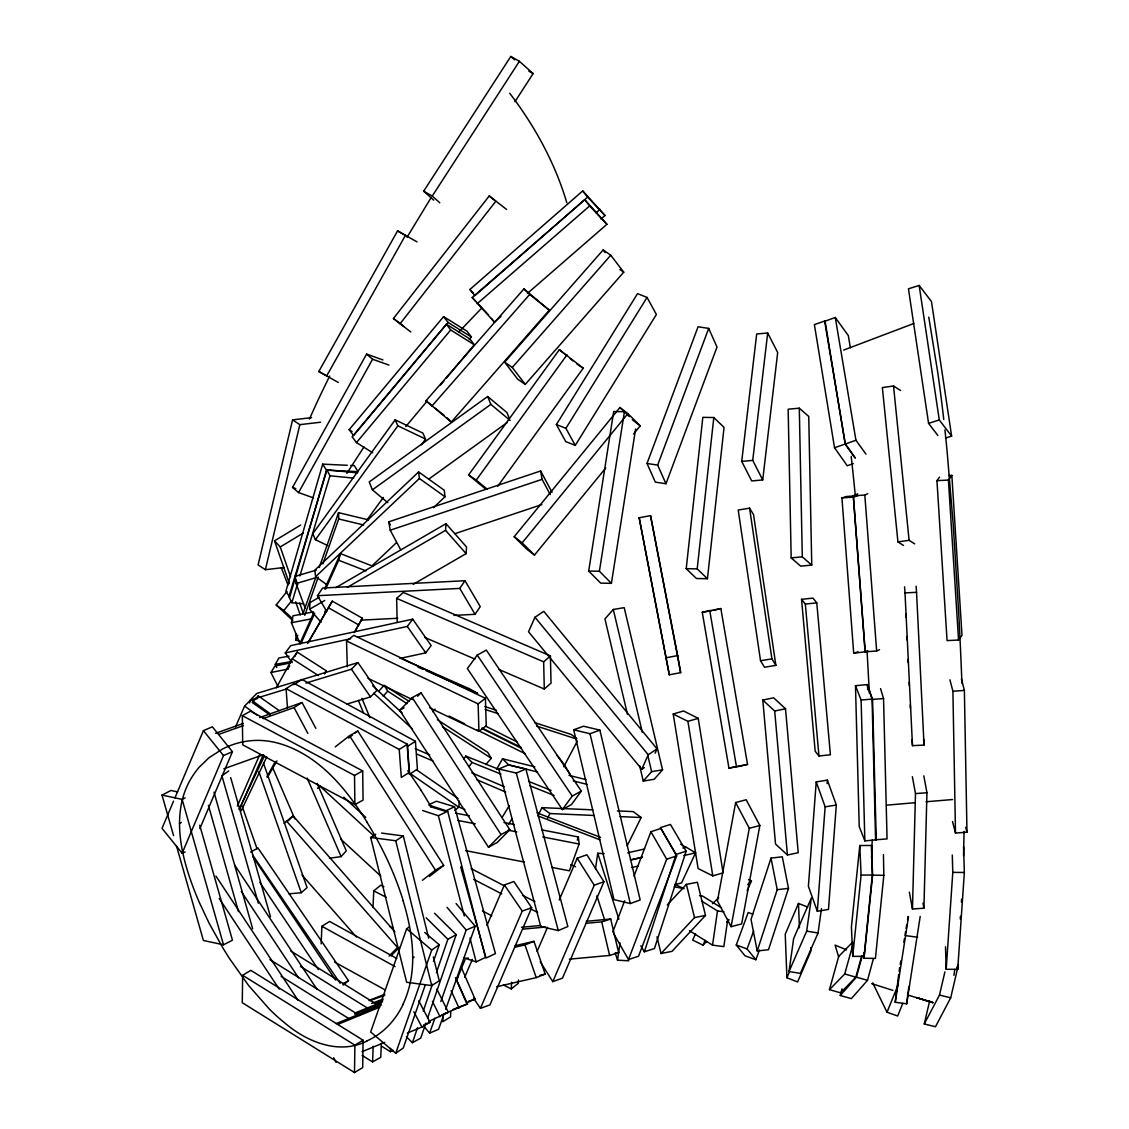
<?xml version="1.0" encoding="UTF-8"?>
<svg xmlns="http://www.w3.org/2000/svg" width="1129" height="1129" viewBox="0 0 1129 1129"><rect width="100%" height="100%" fill="white"/><g stroke="black" fill="none" stroke-linecap="round" stroke-linejoin="round"><path stroke-width="1.5" d="M242.65 975.301L242.269 1002.707L354.506 1072.55L362.691 1067.611L363.072 1040.204L250.821 970.361L242.65 975.301L354.887 1045.144L354.506 1072.55M964.081 831.466L963.686 848.683M403.081 900.744C413.214 933.951 418.365 971.561 403.081 1004.076M366.77 1041.15C339.123 1055.065 307.159 1041.982 285.27 1023.354A144.851 83.631 60 0 1 269.394 1009.114L248.69 985.617L229.949 959.198A249.382 143.99 60 0 1 222.54 947.33L208.978 922.957L199.17 902.113A198.887 114.833 60 0 1 194.005 889.426C179.934 853.228 170.098 808.35 194.005 773.958A198.902 114.833 60 0 1 199.17 767.24L208.978 757.742L222.54 749.007A249.382 143.976 60 0 1 229.949 745.69C242.396 740.765 256.156 739.185 269.394 741.316A144.851 83.631 60 0 1 285.27 745.436C321.553 758.547 347.012 789.975 366.77 821.729M923.832 775.863L926.951 792.741L923.917 908.196L912.458 909.028L915.492 793.588L912.373 776.71M872.223 839.99L871.517 858.153M321.172 943.872L321.878 926.26L329.612 921.447L396.745 958.45M443.09 1014.661L442.808 1021.703L450.542 1016.904L450.753 1011.626M362.141 1055.417L372.584 1061.937L373.219 1046.287M381.334 1043.365L380.755 1057.266L372.584 1061.937M372.979 907.589L373.755 890.866L380.769 885.221L383.888 886.829M503.492 984.954L511.282 988.948L511.592 982.258M518.451 979.972L518.296 983.317L511.282 988.948M381.531 1046.174L390.422 1051.692L390.634 1048.375M321.031 622.178L309.614 609.237L310.052 602.59L319.112 597.326M413.228 584.314L466.094 553.633L445.56 530.334L445.997 523.687L335.736 587.687M466.094 553.633L466.531 546.986L445.997 523.687M963.587 846.482L964.349 872.463L957.717 969.359L946.173 969.289L952.791 872.392L952.283 855.062M816.225 781.917L808.392 886.321L817.311 911.244L828.474 909.438L836.307 805.048L827.388 780.125L816.225 781.917L825.144 806.84L817.311 911.244M827.134 783.597L827.388 780.125M883.442 854.597L883.824 875.314L875.427 958.408L863.883 958.225L872.28 875.13L871.729 845.776M859.804 845.522L851.421 926.824L852.705 956.376L864.249 956.334L872.646 875.017L871.348 845.48L859.804 845.522L861.102 875.06L852.705 956.376M686.206 568.663L702.831 417.349L713.81 417.547L724.056 427.397L707.431 578.725L696.452 578.514L686.206 568.663L697.186 568.875L707.431 578.725M697.186 568.875L713.81 417.547M454.775 810.495L458.727 807.136L459.404 801.138M741.725 461.394L756.684 334.001L767.692 332.984L777.683 352.53L762.724 479.938L751.702 480.94L741.725 461.394L752.733 460.392L762.724 479.938M752.733 460.392L767.692 332.984M920.191 916.438L906.686 1003.794L895.226 1002.284L898.684 974.581M895.226 1002.284L908.506 916.663M906.686 1003.794L908.859 986.478M789.016 971.533L793.645 938.524L811.314 898.119L806.685 931.143L789.016 971.533L800.405 973.381L818.059 932.977L821.475 908.662M727.782 919.232L723.844 946.61L712.554 945.156L717.479 910.934L701.561 900.984M595.491 868.794L597.749 853.27L604.227 853.637M628.881 960.807L617.535 960.172L620.047 942.927M954.838 969.331L953.906 975.371M635.599 429.02L611.41 583.34L600.684 583.128L588.689 571.048L613.696 411.521L624.408 411.732L629.22 416.573M611.41 583.34L599.4 571.26L624.408 411.732M899.121 971.123L899.672 967.708M900.236 964.293L900.801 960.878M903.877 942.108L904.428 938.693M904.992 935.278L905.557 931.862M906.107 928.447L906.672 925.032M907.504 919.909L908.069 916.494M735.642 802.55L717.451 900.942L731.098 926.683L741.654 923.889L759.845 825.497L746.184 799.755L735.642 802.55L749.303 828.291L731.098 926.683M300.018 643.685L291.409 622.7L293.018 615.813L313.537 611.862M324.545 613.696L325.18 610.944M956.827 967.736L958.436 964.702L950.703 997.824L935.489 1026.727L924.27 1023.989L929.689 1000.802M924.27 1023.989L939.483 995.086L944.902 971.9M311.576 417.631L292.58 419.875L258.104 564.909L265.386 569.708L284.381 567.464M265.386 569.708L299.848 424.659L320.58 422.218M873.38 958.761L867.524 980.311L851.365 998.629L840.272 995.496L842.065 988.863M840.272 995.496L856.417 977.164L862.274 955.628M861.808 955.6L855.824 977.164L840.555 992.828L829.462 989.639L838.678 956.489L852.776 942.023M829.462 989.639L844.732 973.974L853.03 944.14M325.589 589.155L338.658 560.238L340.521 553.619L372.753 566.179M322.682 464.146L285.905 591.159L289.687 597.213L326.464 470.186L322.682 464.146L347.28 465.289M357.597 472.868L326.973 469.833L288.897 596.761L291.861 602.703L303.772 603.874M291.861 602.703L297.379 584.328M299.891 575.973L329.95 475.775L326.973 469.833M464.894 960.102L457.654 977.488M644.349 951.789L676.073 854.427L660.366 827.656L670.443 824.438L686.15 851.195L654.439 948.558L644.349 951.789L640.863 945.848M771.022 858.111L751.025 919.429L757.22 951.013L768.496 949.687L788.494 888.382L782.298 856.798L771.022 858.111L777.218 889.694L757.22 951.013M406.398 1036.761L412.41 1042.702L417.547 1027.686M423.276 1010.991L432.421 984.29M436.429 972.619L447.86 939.243L456.187 934.657L434.552 913.262M425.873 1023.1L420.722 1038.115L412.41 1042.702M427.581 1018.09L456.187 934.657M409.15 927.022L406.638 928.786L370.665 1031.991L395.743 1053.258L403.293 1047.98L425.351 984.714M395.743 1053.258L431.715 950.039L439.266 944.761L424.744 932.455M433.465 961.414L439.266 944.761M302.897 613.936L316.346 575.748M319.267 567.45L338.559 512.651L368.506 519.876M299.326 640.99L296.01 640.185L297.76 635.204M304.774 615.277L318.223 577.074M322.908 563.794L338.7 518.959L338.559 512.651M423.968 1026.444L429.599 1033.12L434.919 1018.16M440.818 1001.536L466.192 930.056L475.21 926.232L456.074 903.553M443.923 1014.336L438.602 1029.295L429.599 1033.12M445.687 1009.34L475.21 926.232M577.258 840.145L578.401 836.998L542.047 829.928M578.401 836.998L579.121 844.012L569.411 870.812L552.095 867.439M759.436 949.983L755.865 959.735L745.027 955.811L736.249 945.015L748.188 912.486L752.831 914.165M755.865 959.735L747.088 948.939L753.65 931.044M647.016 463.469L698.075 326.775L708.702 328.398L717.014 347.055L665.969 483.748L655.328 482.125L647.016 463.469L657.657 465.092L665.969 483.748M657.657 465.092L708.702 328.398M612.751 932.088L624.647 900.829M634.032 876.16L650.925 831.734L660.959 828.418L676.708 855.881L638.52 956.235L628.5 959.551L613.626 933.612M628.5 959.551L666.674 859.197L650.925 831.734M902.777 1003.399L897.668 1016.001L887.027 1012.233L898.501 983.895M173.556 801.124L162.026 828.347L182.136 853.256L185.114 851.972M174.924 797.921L203.418 730.661L212.351 726.794L232.447 751.702L199.889 828.573M182.136 853.256L223.514 755.555L232.447 751.702M464.668 977.291L472.331 959.467M486.966 925.441L504.395 884.924L513.864 881.551L531.703 907.702L489.901 1004.937L480.432 1008.31L473.488 998.149M480.432 1008.31L522.233 911.075L531.703 907.702M537.122 951.437L547.494 927.332M559.236 900.011L577.201 858.223L586.897 854.766L603.944 881.735L562.482 978.166L552.787 981.623L540.226 961.753M552.787 981.623L594.249 885.192L603.944 881.735M807.644 907.039L798.485 903.44L785.234 934.219L786.913 977.742L797.596 981.948L810.848 951.154L810.707 947.683M786.913 977.742L789.552 971.575M235.538 726.864L244.584 706.062L250.892 699.726L270.198 713.74M249.495 702.93L250.892 699.726M237.372 806.078L259.642 754.878M239.503 809.338L263.17 754.934M309.417 419.071L316.374 403.716A617.944 350.484 -60.9 0 1 328.37 378.779L329.739 376.028M655.116 753.226L657.05 748.866L543.783 611.368L534.963 617.253L528.527 631.76L641.78 769.272L644.306 767.593M641.78 769.272L648.229 754.751L657.05 748.866M695.52 933.725L692.67 940.104L703 945.142L706.726 941.515M703 945.142L705.131 940.358M747.144 890.555L751.434 880.987L748.471 879.547M299.834 643.572L313.636 613.047M324.545 588.957L340.521 553.619M300.878 643.77L314.681 613.245M682.847 848.006L686.206 847.23L695.577 852.847L681.521 882.991L674.789 884.529M256.735 699.034L258.231 695.873L279.3 710.663M239.08 809.366L264.595 755.513M241.296 810.636L266.811 756.783M538.843 813.924L541.948 807.644L592.852 809.86M547.565 818.257L549.908 813.543L593.783 815.448M627.188 845.762L641.173 817.509L633.228 811.61L617.436 810.932M563.766 766.76L577.356 741.033M308.245 642.655L332.265 601.136L362.423 618.255L354.337 632.536M276.365 687.801L292.284 658.786L297.223 652.11L326.337 670.824L324.658 673.872M288.008 668.904L289.687 665.856M294.711 656.697L297.223 652.11M266.966 776.78L275.335 761.51M276.93 760.932L267.418 777.359M313.312 497.833L298.578 492.583L292.552 487.446L366.572 354.097L382.943 359.939M298.578 492.583L372.584 359.234L366.572 354.097M318.815 371.497L397.549 230.909L405.452 235.298L326.718 375.872L318.815 371.497L338.291 382.449M496.492 769.484L502.532 758.787L534.892 766.859M276.718 667.535L275.264 664.36L278.934 657.967L289.01 656.217M307.497 643.516L332.265 601.136M355.353 630.363L362.423 618.255M407.019 237.273L431.024 197.787M502.095 817.495L509.179 805.725M508.558 824.509L512.1 818.624M346.871 473.376L364.004 446.872M278.087 686.658L270.904 672.517L274.883 666.068L290.365 662.949M556.399 424.546L637.532 293.625L647.058 297.435L656.401 314.483L575.254 445.39L565.742 441.594L556.399 424.546L565.911 428.343L575.254 445.39M565.911 428.343L647.058 297.435M433.677 200.129L423.671 191.196L510.802 56.45L519.382 61.305L533.128 73.583L514.937 101.709M439.745 202.754L432.252 196.051L519.382 61.305M326.775 611.523L317.447 595.703L322.64 588.026L464.979 580.729L480.248 606.64L475.055 614.317L453.971 615.39M317.447 595.703L459.785 588.407L464.979 580.729M463.821 758.871L465.797 756.105L499.582 769.696M469.099 766.605L472.049 762.456L501.008 774.113M421.442 444.77L425.562 439.068L422.895 433.099L395.164 419.833L312.747 533.749L315.428 539.704L327.749 545.603M315.428 539.704L397.845 425.802L395.164 419.833M366.84 520.229L383.324 497.452M484.807 488.377L468.591 474.97L559.363 349.68L583.241 368.209L497.621 486.387M487.051 489.026L476.24 480.093L567.026 354.802M948.572 475.535L951.846 475.38L961.993 635.331L958.549 640.03L947.076 640.609L936.943 480.644L939.511 477.115M958.549 640.03L948.416 480.079L951.846 475.38M477.242 655.074L467.364 668.58L562.355 809.564L571.443 804.61L581.322 791.104L486.331 650.121L477.242 655.074L572.234 796.058L562.355 809.564M324.348 673.491L326.337 670.824M292.072 662.652L285.284 652.929L290.717 645.633L412.734 619.158L431.151 645.562L425.718 652.844L399.934 658.433M357.47 637.264L407.301 626.454L412.734 619.158M317.616 788.494L319.62 785.84L373.897 835.94M410.773 331.968L393.442 318.491L489.224 195.952L506.568 209.429M400.061 323.755L495.843 201.216L489.224 195.952M292.778 620.611L276.196 604.961L286.992 591.427M292.75 618.988L283.831 610.549L291.381 601.08M432.873 711.693L434.99 709.097M605.723 468.013L534.483 555.059L526.523 548.962L514.189 536.727L619.934 407.513L627.893 413.609L640.228 425.845L633.552 434.002M534.483 555.059L522.148 542.837L627.893 413.609M443.612 316.614L448.086 322.442L353.617 435.526L349.143 429.712L443.612 316.614L466.926 331.15L471.4 336.978L469.156 339.674M446.209 378.271L474.251 344.754L469.918 338.982L446.364 324.206L352.135 436.824L356.468 442.596L372.669 452.757M356.468 442.596L450.683 329.993L446.364 324.206M405.833 426.536L427.143 401.063M440.606 384.975L443.965 380.953M425.958 400.767L523.927 288.897L549.273 310.179L451.29 422.048L425.958 400.767L432.478 406.017M431.701 406.299L529.684 294.429L523.927 288.897M504.649 362.169L603.14 249.932L610.761 255.225L623.744 272.174L525.253 384.41L517.632 379.132L504.649 362.169L512.284 367.461L525.253 384.41M512.284 367.461L610.761 255.225M639.635 765.716L643.276 781.085L654.185 779.278L662.554 769.823L624.21 607.656L613.301 609.462L604.932 618.918L627.526 714.502M643.276 781.085L651.631 771.629L662.554 769.823M329.47 858.238L341.113 856.615L346.264 850.8L317.15 783.441M378.511 691.512L384.128 685.19L387.713 691.16L406.948 703.635M383.211 696.212L387.713 691.16M485.668 764.629L491.298 758.307L487.714 752.337L437.403 719.723M258.231 695.873L252.261 702.52L270.523 715.334M458.91 331.898L481.448 308.372M667.239 904.936L686.376 884.416L697.355 882.229L705.512 915.421L672.037 951.324L661.058 953.511L656.979 936.915M661.058 953.511L694.533 917.595L705.512 915.421M284.014 823.38L293.088 815.844L394.91 931.862M288.29 820.755L293.088 815.844M389.11 956.08L397.507 947.485L286.413 820.924M390.973 955.91L399.37 947.316M305.888 683.087L351.415 669.201L357.964 662.582L377.03 690.285L370.481 696.903L346.871 704.101M399.708 710.268L412.254 697.623L421.046 692.797L509.828 829.759L497.282 842.417L488.49 847.244L399.708 710.268L404.097 707.855M417.617 696.24L421.046 692.797M488.49 847.244L501.036 834.585L509.828 829.759M712.455 903.75L718.679 897.696M747.694 884.614L751.434 880.987M726.653 922.181L729.151 919.768M433.48 507.655L445.009 496.746L444.233 490.198L418.619 471.95L314.85 570.145L315.626 576.693L327.001 584.794M315.626 576.693L419.381 478.498L418.619 471.95M371.977 565.841L396.321 542.809M289.038 893.829L301.274 892.743L307.074 887.62L263.494 763.204M397.182 622.178L396.632 598.37L403.392 592.457L550.402 655.921L551.037 683.13L544.291 689.043L499.046 669.511M544.291 689.043L543.656 661.834L550.402 655.921M582.705 190.914L587.673 197.081L474.857 295.671L469.89 289.49L582.705 190.914L604.989 215.526L601.009 218.998M596.041 212.831L600.021 209.345M501.008 316.36L494.389 322.118L472.19 297.506L584.723 199.692L606.922 224.304L527.497 293.357M477.158 303.729L589.691 205.901L584.723 199.692M343.202 985.109L348.466 980.664L257.991 848.02L250.638 852.099M335.242 746.862L349.538 735.741L357.794 730.971L443.697 865.393L429.387 876.499M348.692 738.041L352.587 735.007M355.183 732.989L357.794 730.971M422.444 880.267L435.441 870.163L443.697 865.393M347.295 666.745L346.532 640.976L353.829 635.373L485.428 698.301L486.246 725.778L478.936 731.38L429.796 707.883M478.936 731.38L478.131 703.903L485.428 698.301M509.475 418.859L506.935 412.551L487.672 396.491L369.211 481.956L372.387 489.845L387.797 502.687M372.387 489.845L490.847 404.38L510.11 420.425M428.766 479.119L507.26 422.486M228.778 770.952L221.891 775.75L258.343 903.186M293.822 684.696L301.965 679.446L415.416 741.301L417.42 769.159L409.277 774.409M415.416 741.301L407.287 746.551L409.15 772.659M286.06 688.634L294.217 683.44L407.357 744.251L409.46 772.278L401.317 777.486L399.214 749.458L286.06 688.634L287.5 707.911M399.214 749.458L407.357 744.251M433.338 956.926L439.266 980.776L431.715 985.589L406.638 982.272L370.665 837.45L375.703 834.246M370.665 837.45L395.743 840.78L403.293 835.954L428.695 938.185M263.043 718.623L294.048 707.573L302.036 702.506L315.852 728.36M289.391 583.693L274.53 540.847L300.624 525.056M290.548 576.623L280.26 546.958L303.461 532.93M354.887 1045.144L363.072 1040.204M407.343 1033.063L421.921 1027.065L430.05 1022.267L418.746 1000.844M309.614 609.237L324.729 600.473M347.379 587.32L445.56 530.334M342.595 983.923L348.466 980.664M242.326 715.673L250.511 711.171L362.691 770.938L363.072 800.094L354.887 804.596L242.707 744.844L242.326 715.673L354.52 775.425L362.691 770.938M572.234 796.058L581.322 791.104M428.695 1021.435L448.354 1012.304L436.81 989.032M390.422 1051.692L393.132 1050.238M173.584 835.658L162.026 795.084L170.959 790.483L177.662 791.923M162.026 795.084L182.136 799.388L185.114 797.864M176.463 845.804L203.403 940.485L223.514 944.804L232.447 940.203L199.734 825.228M444.417 1013.701L467.491 1003.921L455.975 978.716M422.641 810.523L438.377 815.717L447.691 811.271L485.456 957.448L476.142 961.894L463.553 957.731M368.985 1000.435L384.876 994.282M461.211 967.228L475.013 999.01L466.489 1003.06L455.453 977.643M430.093 804.173L436.358 801.195L454.564 806.727L495.448 953.582L486.049 958.041L460.674 866.889M454.564 806.727L445.165 811.186L430.276 806.67M879.547 649.669L876.654 651.01L865.223 651.8L853.369 495.829L857.715 493.825M853.369 495.829L864.814 495.038L867.707 493.698M498.792 768.99L508.346 764.94L525.874 769.004L567.859 926.528L558.29 930.578L540.777 926.514L498.792 768.99L516.32 773.055L525.874 769.004M913.813 323.501L843.673 350.089M336.174 1023.608L381.517 1004.965M337.754 1024.426L379.866 1007.11M423.573 1024.934L430.05 1022.267M362 1051.706L384.664 1042.377M354.972 1013.009L382.59 1001.776M354.802 1014.209L380.812 1003.639M441.848 1014.957L448.354 1012.304M514.669 947.273L524.985 944.902L533.975 941.346L545.194 974.087L536.219 977.629L496.675 986.746M371.695 1003.413L383.084 999.08M374.659 1003.272L382.802 1000.167M452.842 1009.495L467.491 1003.921M573.673 729.8L583.538 726.215L599.88 730.138L640.185 899.954L630.321 903.539L613.978 899.615L573.673 729.8L590.015 733.723L599.88 730.138M850.349 347.69L848.316 335.595L835.277 317.503L824.664 321.299L845.325 444.022L855.359 457.937M845.325 444.022L855.937 440.239L865.971 454.154M215.554 733.3L243.285 723.421M259.614 717.607L302.036 702.506M218.984 734.316L243.455 725.594M223.81 768.793L262.972 754.849M369.705 1000.703L384.65 995.397M468.38 1001.367L475.013 999.01M845.198 444.064L825.045 320.918L814.39 324.602L834.543 447.733L845.198 444.064L854.949 457.908M853.312 463.638L847.216 465.741L834.543 447.733M400.823 550.006L390.225 530.207L388.771 521.838L540.636 470.976L552.053 492.286M390.225 530.207L542.089 479.345L550.246 494.573M455.043 533.636L541.821 504.578M666.674 859.197L676.708 855.881M868.032 651.447L853.707 653.211L841.924 497.931L846.27 496.52L854.441 495.941M841.924 497.931L853.355 497.113L857.715 495.702M853.707 653.211L858.054 651.8M676.073 854.427L686.15 851.195M945.495 438.038L951.62 436.119L931.481 301.57L919.161 285.439L908.45 288.812L928.574 423.347L937.818 435.441M928.574 423.347L939.286 419.974L951.62 436.119M585.951 923.31L601.701 921.857L610.704 919.034L618.636 952.622L609.618 955.444L569.397 959.156M357.964 662.582L256.805 693.446L250.257 700.065L287.345 688.746M305.098 608.079L296.123 583.566L294.768 576.482L316.318 570.089M296.123 583.566L316.007 577.667M673.223 714.008L683.539 710.988L698.23 718.34L723.096 872.858L712.78 875.878L698.089 868.526L673.223 714.008L687.914 721.36L698.23 718.34M749.303 828.291L759.845 825.497M702.266 612.228L720.852 608.573L747.525 764.418L740.059 766.21L728.939 768.073L702.266 612.228L711.792 610.634M713.387 610.366L720.852 608.573M728.939 768.073L747.525 764.418M630.716 860.002L642.486 857.292M631.675 867.552L638.407 865.999M683.807 855.556L695.577 852.847M515.064 945.707L533.975 941.346M464.823 958.761L468.267 957.971M540.043 975.273L545.194 974.087M627.752 852.762L644.631 848.98M630.363 859.903L642.175 857.264M285.284 652.929L350.597 638.76M762.809 700.079L773.619 697.793L785.516 708.758L798.231 852.72L787.421 855.006L775.524 844.04L762.809 700.079L774.692 711.03L787.421 855.006M774.692 711.03L785.516 708.758M270.904 672.517L288.107 669.06M291.409 622.7L311.929 618.748M639.169 517.774L650.53 515.628L677.682 655.582L680.66 672.644L669.314 674.803L639.169 517.774L669.314 674.803M666.322 657.741L677.682 655.582M275.264 664.36L292.044 661.453M749.571 508.149L738.211 510.04L760.537 660.761L764.516 667.239L775.877 665.362L753.551 514.641L749.571 508.149L771.911 658.87L775.877 665.362M760.537 660.761L771.911 658.87M825.144 806.84L836.307 805.048M900.519 390.465L893.533 385.977L882.37 387.586L897.936 541.906L903.539 545.49M897.936 541.906L909.099 540.297L914.702 543.882M777.218 889.694L788.494 888.382M801.548 599.316L813.007 598.116L816.775 602.872L830.408 754.793L818.962 755.993L815.18 751.237L801.548 599.316L805.33 604.057L818.962 755.993M805.33 604.057L816.775 602.872M855.486 685.698L866.889 684.654L872.519 699.02L876.259 839.849L864.856 840.893L859.225 826.527L855.486 685.698L861.117 700.051L864.856 840.893M861.117 700.051L872.519 699.02M521.499 927.276L540.749 925.498M586.219 921.306L610.704 919.034M522.981 929.125L545.716 927.022M615.136 952.947L618.636 952.622M799.29 408.19L788.155 409.192L791.175 557.867L800.63 566.123L811.751 565.121L808.745 416.446L799.29 408.19L802.296 556.865L811.751 565.121M791.175 557.867L802.296 556.865M886.632 805.16L914.462 802.747M926.076 801.759L952.58 799.544M872.082 699.458L883.541 698.569L887.055 838.903L875.596 839.793L872.082 699.458L867.594 684.484L867.735 689.748M949.926 679.799L952.904 691.258L964.378 690.412L966.974 832.2L955.501 833.047L952.523 821.587M915.492 793.588L926.951 792.741M864.588 651.334L867.848 651.094M360.828 620.16L397.733 618.269M904.569 586.812L905.006 592.894L916.55 592.316L924.03 745.084L912.486 745.662L912.034 739.594M936.943 480.644L948.416 480.079M861.102 875.06L872.646 875.017M952.791 872.392L964.349 872.463M872.28 875.13L883.824 875.314M588.689 571.048L599.4 571.26M620.117 816.606L641.173 817.509M350.794 465.444L354.308 465.614L358.105 471.654L326.464 470.186M329.95 475.775L353.772 478.131M699.5 895.692L702.718 896.116L721.53 907.871M717.479 910.934L723.929 911.766M381.56 833.075L403.293 835.954M906.135 935.701L917.595 937.225M806.685 931.143L818.059 932.977M455.481 813.092L469.325 815.787M503.957 822.519L514.344 824.537M457.922 820.444L475.238 823.817M508.135 830.21L516.786 831.89M542.767 836.942L579.121 844.012M674.154 886.759L684.118 888.692L675.241 884.557M465.529 850.603L524.392 862.062M338.7 518.959L363.637 524.985M939.483 995.086L950.703 997.824M568.96 775.355L585.979 779.603M537.531 771.996L508.572 764.77L502.532 758.787M573.292 780.915L586.911 784.316M856.417 977.164L867.524 980.311M844.732 973.974L855.824 977.164M933.119 1002.707L907.434 994.903M932.921 1002.594L916.579 997.584L932.596 1002.552M871.673 983.627L892.926 990.401M484.793 706.5L496.421 710.268M534.638 722.616L571.189 734.429L576.764 738.507M485.117 709.449L498.411 713.74M536.628 726.088L576.496 738.987M428.794 805.033L447.691 811.271M372.584 359.234L388.955 365.076M292.552 487.446L295.826 488.617M736.249 945.015L747.088 948.939M537.037 812.838L600.6 837.379M537.87 815.858L599.809 839.778M570.681 864.814L575.578 866.705M338.658 560.238L366.064 570.921M528.541 781.353L551.065 790.427M529.967 785.77L554.099 795.479M846.538 949.856L835.079 945.1L838.635 956.813M415.232 748.682L429.782 754.906M471.823 772.871L504.169 786.687M416.799 754.087L432.971 760.988M476.636 779.645L505.736 792.078M458.402 806.812L464.866 809.564M396.632 598.37L543.656 661.834M424.73 637.433L474.815 659.054M401.712 658.856L469.438 688.746L477.722 693.474L426.113 670.697M418.055 667.14L422.895 669.271M397.845 425.802L425.562 439.068M346.532 640.976L478.131 703.903M367.955 678.317L412.353 699.543M481.914 728.007L520.892 747.285M449.017 716.04L464.612 723.76M477.087 729.927L525.408 753.833M485.569 726.13L516.913 741.852M482.281 728.671L521.443 748.315M373.755 890.866L386.231 897.273M389.66 926.443L392.779 928.038M471.075 868.596L503.788 885.545M522.473 895.241L534.934 901.69M473.743 879.378L501.784 893.9M529.826 908.436L537.616 912.458M482.45 910.962L491.807 915.802M321.878 926.26L395.108 966.622M334.494 962.007L384.834 989.752M528.838 71.155L533.128 73.583M423.671 191.196L432.252 196.051M328.595 607.839L358.754 624.958M397.549 230.909L417.024 241.874M680.716 844.21L686.065 847.427M290.788 950.985L376.691 1004.33M300.399 966.41L368.534 1008.719M448.086 322.442L471.4 336.978M349.143 429.712L352.05 431.518M689.41 930.691L712.554 945.156M269.93 959.608L359.502 1015.479M281.163 976.373L349.835 1019.219M450.683 329.993L474.251 344.754M292.284 658.786L318.477 675.622M385.61 686.15L409.291 701.504M442.455 726.653L491.298 758.307M292.58 419.875L299.848 424.659M576.863 363.947L583.241 368.209M468.591 474.97L476.24 480.093M619.92 269.535L623.744 272.174M416.502 769.809L458.134 798.64M409.912 773.323L458.727 807.136M419.381 478.498L445.009 496.746M244.584 706.062L256.989 715.066M276.196 604.961L283.831 610.549M541.948 807.644L549.908 813.543M632.268 419.734L640.228 425.845M393.442 318.491L404.154 326.704M514.189 536.727L522.148 542.837M529.684 294.429L549.273 310.179M435.088 408.119L444.233 415.472M559.363 349.68L566.123 355.268M570.187 358.627L572.883 360.857M406.638 928.786L431.715 950.039M510.802 56.45L514.556 59.795M343.795 797.159L365.768 817.438M340.732 839.115L380.798 876.09M372.697 685.825L402.178 713.076M373.741 693.22L412.184 728.755M446.689 417.617L451.29 422.048M426.24 917.849L447.86 939.243M619.934 407.513L623.631 411.182M465.797 756.105L472.049 762.456M587.673 197.081L604.989 215.526M469.89 289.49L473.361 293.187M589.691 205.901L606.922 224.304M472.19 297.506L475.634 301.189M479.091 304.872L488.278 314.681M274.53 540.847L280.26 546.958M302.022 875.017L356.411 936.985M447.07 907.377L466.192 930.056M534.963 617.253L648.229 754.751M203.418 730.661L223.514 755.555M491.411 318.392L494.389 322.118M603.14 249.932L605.13 252.543M407.823 770.698L421.173 790.328M407.301 626.454L425.718 652.844M351.415 669.201L370.481 696.903M504.395 884.924L522.233 911.075M252.614 854.978L340.139 983.288M252.713 856.474L335.567 980.057M259.896 882.37L318.378 969.599M234.62 865.012L317.023 989.385M241.281 891.43L298.479 977.756M215.921 876.09L298.112 1000.365M219.224 898.458L279.188 989.103M412.254 697.623L501.036 834.585M349.538 735.741L435.441 870.163M577.201 858.223L594.249 885.192M459.785 588.407L475.055 614.317M568.296 771.22L570.837 776.032M388.771 521.838L390.408 524.886M294.048 707.573L307.864 733.427M413.849 1011.767L421.921 1027.065M333.662 1057.76L336.089 1062.347M432.379 1001.296L440.07 1016.82M872.689 982.865L887.027 1012.233M287.966 584.977L281.29 567.689M451.148 990.782L459.066 1008.112M307.144 778.036L341.113 856.615M272.639 767.565L294.824 818.878M361.943 698.343L369.903 717.705M358.359 700.375L363.651 713.288M487.672 396.491L490.847 404.38M294.768 576.482L297.76 584.653M258.851 771.643L301.274 892.743M241.931 805.64L257.045 848.768M299.693 602.985L303.122 612.878M295.671 601.813L300.243 614.995M524.985 944.902L536.219 977.629M597.749 853.27L618.89 919.246M596.916 895.847L604.848 920.587M615.418 953.582L617.535 960.172M880.549 688.591L883.541 698.569M230.697 777.655L270.508 916.819M182.136 799.388L223.514 944.804M214.002 792.135L252.67 928.786M208.413 805.316L238.487 911.597M516.32 773.055L558.29 930.578M961.4 678.952L964.378 690.412M965.69 827.289L966.974 832.2M438.377 815.717L464.287 916M469.989 938.086L476.142 961.894M395.743 840.78L431.715 985.589M686.376 884.416L694.533 917.595M613.301 609.462L642.345 732.368M647.594 754.553L651.631 771.629M590.015 733.723L630.321 903.539M601.701 921.857L609.618 955.444M680.66 672.644L650.53 515.628M922.986 903.129L923.917 908.196M909.339 892.164L912.458 909.028M928.758 317.108L937.804 372.753A239.263 26.729 85.4 0 1 943.759 419.508M540.636 470.976L542.089 479.345M709.732 610.436L736.404 766.281M835.277 317.503L855.937 440.239M687.914 721.36L712.78 875.878M919.161 285.439L939.286 419.974M893.533 385.977L909.099 540.297M855.217 494.756L853.044 473.277A216.373 24.175 85.4 0 0 851.181 456.426M864.814 495.038L876.654 651.01M853.355 497.113L865.139 652.393M916.113 586.233L916.55 592.316M923.593 739.001L924.03 745.084M867.1 651.828L869.372 693.22M905.006 592.894L912.486 745.662M905.811 613.64L905.98 617.14M906.926 636.46L907.095 639.974M908.041 659.294L908.21 662.808M909.155 682.114L909.325 685.628M910.27 704.948L910.44 708.462M864.094 952.862L864.249 956.334M798.485 903.44L799.431 927.812M957.618 965.902L957.717 969.359M945.509 946.779L946.173 969.289M295.869 633.863L296.01 640.185M952.904 691.258L955.501 833.047M863.784 953.045L863.883 958.225M354.52 775.425L354.887 804.596M556.95 755.329A455.566 184.846 -12.1 0 1 568.155 771.248M963.729 848.881A568.353 63.506 85.4 0 1 963.531 855.57M961.583 899.249A568.353 63.506 85.4 0 1 961.4 902.156M960.44 916.226A568.353 63.506 85.4 0 1 960.229 918.95M961.922 683.257A568.353 63.506 85.4 0 0 958.648 612.087L953.257 525.041L947.09 451.064A239.263 26.729 85.4 0 0 944.917 429.923M509.729 93.284A455.566 322.217 15.7 0 1 566.8 202.698M181.275 822.519A172.412 99.55 0 0 1 179.44 823.309M366.685 821.799A202.712 117.035 60 0 1 403.222 900.759M412.777 958.013A219.224 126.561 0 0 1 414.174 956.983M421.061 790.413A209.698 121.071 60 0 1 430.897 806.67M403.222 1004.231A202.712 117.035 60 0 1 366.685 1040.994M457.838 977.7A209.698 121.071 60 0 1 456.314 980.268"/></g></svg>
